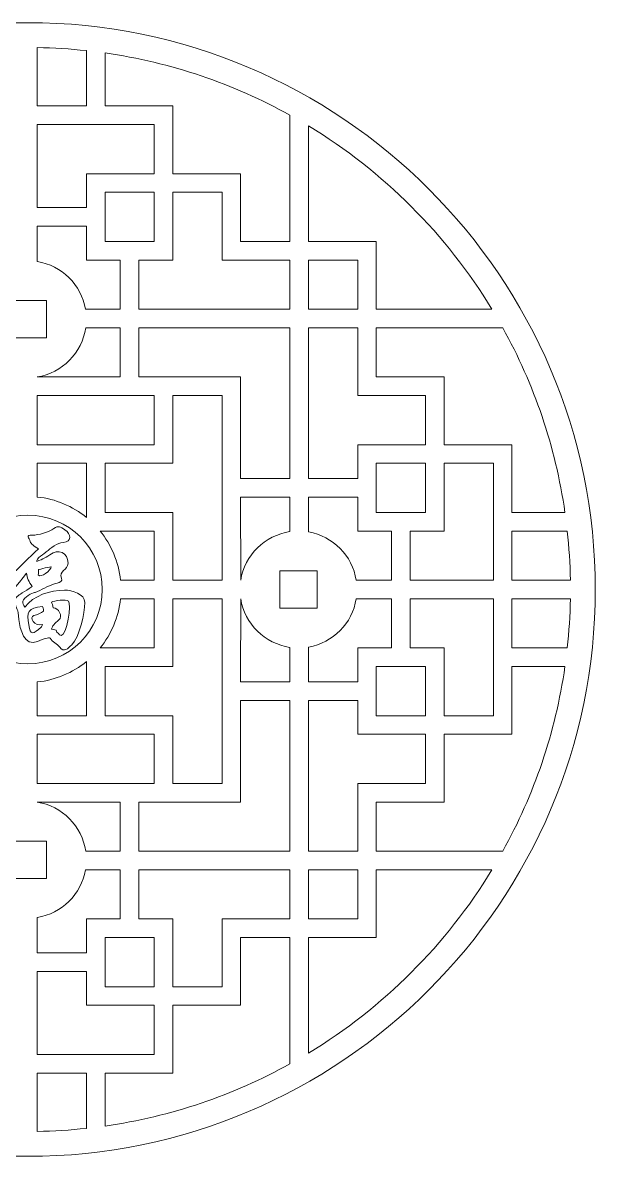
# Model space of a CAD drawing. Header units: centimetres. Extents: x -14 to 15, y -13.5 to 15.5.
# Drawn here: x 0.36 to 14.98, y -13.48 to 15.49 of the extents above; entities that cross this region are included whole.
import ezdxf

# ---------------------------------------------------------------- set-up
doc = ezdxf.new("R2010")
doc.units = ezdxf.units.CM
doc.header["$MEASUREMENT"] = 0
doc.layers.add('layer 1', color=7, linetype='Continuous')

msp = doc.modelspace()

# ---------------------------------------------------------------- linework, layer by layer
at = {"layer": 'layer 1', "color": 242, "lineweight": 9}
for points, knots in [([(0.49382, 15.48803), (8.47072, 15.48803), (14.9767, 8.98205), (14.9767, 1.00515), (14.9767, 1.00515), (14.9767, -6.97176), (8.47072, -13.47774), (0.49382, -13.47774), (0.49382, -13.47774), (-7.48309, -13.47774), (-13.98907, -6.97176), (-13.98907, 1.00515), (-13.98907, 1.00515), (-13.98907, 8.98205), (-7.48309, 15.48803), (0.49382, 15.48803)], [0, 0, 0, 0, 0.2, 0.2, 0.2, 0.2, 0.4, 0.4, 0.4, 0.4, 0.6, 0.6, 0.6, 0.6, 1, 1, 1, 1]), ([(0.73124, 14.85188), (0.73124, 14.85188), (0.73124, 13.36108), (0.73124, 13.36108), (0.73124, 13.36108), (0.73124, 13.36108), (1.98776, 13.36108), (1.98776, 13.36108), (1.98776, 13.36108), (1.98776, 13.36108), (1.98776, 14.77383), (1.98776, 14.77383), (1.98776, 14.77383), (1.574, 14.81855), (1.15488, 14.84469), (0.73124, 14.85188)], [0, 0, 0, 0, 0.2, 0.2, 0.2, 0.2, 0.4, 0.4, 0.4, 0.4, 0.6, 0.6, 0.6, 0.6, 1, 1, 1, 1]), ([(2.46261, 14.71389), (2.46261, 14.71389), (2.46261, 13.36108), (2.46261, 13.36108), (2.46261, 13.36108), (2.46261, 13.36108), (4.19368, 13.36108), (4.19368, 13.36108), (4.19368, 13.36108), (4.19368, 13.36108), (4.19384, 11.62985), (4.19384, 11.62985), (4.19384, 11.62985), (4.19384, 11.62985), (5.92506, 11.62985), (5.92506, 11.62985), (5.92506, 11.62985), (5.92506, 11.62985), (5.92506, 9.89863), (5.92506, 9.89863), (5.92506, 9.89863), (5.92506, 9.89863), (7.18146, 9.89863), (7.18146, 9.89863), (7.18146, 9.89863), (7.18146, 9.89863), (7.18146, 13.12576), (7.18146, 13.12576), (7.18146, 13.12576), (5.7442, 13.92286), (4.15186, 14.47172), (2.46261, 14.71389)], [0, 0, 0, 0, 0.11111111, 0.11111111, 0.11111111, 0.11111111, 0.22222222, 0.22222222, 0.22222222, 0.22222222, 0.33333333, 0.33333333, 0.33333333, 0.33333333, 0.44444444, 0.44444444, 0.44444444, 0.44444444, 0.55555556, 0.55555556, 0.55555556, 0.55555556, 0.66666667, 0.66666667, 0.66666667, 0.66666667, 0.77777778, 0.77777778, 0.77777778, 0.77777778, 1, 1, 1, 1]), ([(0.73124, 12.88623), (0.73124, 12.88623), (0.73124, 10.76424), (0.73124, 10.76424), (0.73124, 10.76424), (0.73124, 10.76424), (1.98778, 10.76424), (1.98778, 10.76424), (1.98778, 10.76424), (1.98778, 10.76424), (1.98778, 11.62985), (1.98778, 11.62985), (1.98778, 11.62985), (1.98778, 11.62985), (3.71899, 11.62985), (3.71899, 11.62985), (3.71899, 11.62985), (3.71899, 11.62985), (3.71899, 12.88623), (3.71899, 12.88623), (3.71899, 12.88623), (3.71899, 12.88623), (0.73124, 12.88623), (0.73124, 12.88623)], [0, 0, 0, 0, 0.14285714, 0.14285714, 0.14285714, 0.14285714, 0.28571429, 0.28571429, 0.28571429, 0.28571429, 0.42857143, 0.42857143, 0.42857143, 0.42857143, 0.57142857, 0.57142857, 0.57142857, 0.57142857, 0.71428571, 0.71428571, 0.71428571, 0.71428571, 1, 1, 1, 1]), ([(7.65631, 12.85082), (7.65631, 12.85082), (7.65631, 9.89863), (7.65631, 9.89863), (7.65631, 9.89863), (7.65631, 9.89863), (9.3875, 9.89863), (9.3875, 9.89863), (9.3875, 9.89863), (9.3875, 9.89863), (9.3875, 8.16738), (9.3875, 8.16738), (9.3875, 8.16738), (9.3875, 8.16738), (12.33964, 8.16738), (12.33964, 8.16738), (12.33964, 8.16738), (11.17832, 10.07886), (9.56781, 11.6896), (7.65631, 12.85082)], [0, 0, 0, 0, 0.16666667, 0.16666667, 0.16666667, 0.16666667, 0.33333333, 0.33333333, 0.33333333, 0.33333333, 0.5, 0.5, 0.5, 0.5, 0.66666667, 0.66666667, 0.66666667, 0.66666667, 1, 1, 1, 1]), ([(3.71899, 9.89863), (3.71899, 9.89863), (3.71899, 11.155), (3.71899, 11.155), (3.71899, 11.155), (3.71899, 11.155), (2.46262, 11.155), (2.46262, 11.155), (2.46262, 11.155), (2.46262, 11.155), (2.46262, 9.89863), (2.46262, 9.89863), (2.46262, 9.89863), (2.46262, 9.89863), (3.71899, 9.89863), (3.71899, 9.89863)], [0, 0, 0, 0, 0.2, 0.2, 0.2, 0.2, 0.4, 0.4, 0.4, 0.4, 0.6, 0.6, 0.6, 0.6, 1, 1, 1, 1]), ([(7.18146, 8.16738), (7.18146, 8.16738), (7.18146, 9.42378), (7.18146, 9.42378), (7.18146, 9.42378), (7.18146, 9.42378), (5.45021, 9.42378), (5.45021, 9.42378), (5.45021, 9.42378), (5.45021, 9.42378), (5.45021, 11.155), (5.45021, 11.155), (5.45021, 11.155), (5.45021, 11.155), (4.19384, 11.155), (4.19384, 11.155), (4.19384, 11.155), (4.19384, 11.155), (4.19384, 9.42378), (4.19384, 9.42378), (4.19384, 9.42378), (4.19384, 9.42378), (3.32823, 9.42378), (3.32823, 9.42378), (3.32823, 9.42378), (3.32823, 9.42378), (3.32823, 8.16738), (3.32823, 8.16738), (3.32823, 8.16738), (3.32823, 8.16738), (7.18146, 8.16738), (7.18146, 8.16738)], [0, 0, 0, 0, 0.11111111, 0.11111111, 0.11111111, 0.11111111, 0.22222222, 0.22222222, 0.22222222, 0.22222222, 0.33333333, 0.33333333, 0.33333333, 0.33333333, 0.44444444, 0.44444444, 0.44444444, 0.44444444, 0.55555556, 0.55555556, 0.55555556, 0.55555556, 0.66666667, 0.66666667, 0.66666667, 0.66666667, 0.77777778, 0.77777778, 0.77777778, 0.77777778, 1, 1, 1, 1]), ([(0.73124, 9.3858), (1.35814, 9.28494), (1.8567, 8.79167), (1.96545, 8.16738), (1.96545, 8.16738), (1.96545, 8.16738), (2.85338, 8.16738), (2.85338, 8.16738), (2.85338, 8.16738), (2.85338, 8.16738), (2.85338, 9.42378), (2.85338, 9.42378), (2.85338, 9.42378), (2.85338, 9.42378), (1.98778, 9.42378), (1.98778, 9.42378), (1.98778, 9.42378), (1.98778, 9.42378), (1.98778, 10.28939), (1.98778, 10.28939), (1.98778, 10.28939), (1.98778, 10.28939), (0.73124, 10.28939), (0.73124, 10.28939), (0.73124, 10.28939), (0.73124, 10.28939), (0.73124, 9.3858), (0.73124, 9.3858)], [0, 0, 0, 0, 0.125, 0.125, 0.125, 0.125, 0.25, 0.25, 0.25, 0.25, 0.375, 0.375, 0.375, 0.375, 0.5, 0.5, 0.5, 0.5, 0.625, 0.625, 0.625, 0.625, 0.75, 0.75, 0.75, 0.75, 1, 1, 1, 1]), ([(7.65631, 9.42378), (7.65631, 9.42378), (7.65631, 8.16738), (7.65631, 8.16738), (7.65631, 8.16738), (7.65631, 8.16738), (8.91265, 8.16738), (8.91265, 8.16738), (8.91265, 8.16738), (8.91265, 8.16738), (8.91265, 9.42378), (8.91265, 9.42378), (8.91265, 9.42378), (8.91265, 9.42378), (7.65631, 9.42378), (7.65631, 9.42378)], [0, 0, 0, 0, 0.2, 0.2, 0.2, 0.2, 0.4, 0.4, 0.4, 0.4, 0.6, 0.6, 0.6, 0.6, 1, 1, 1, 1]), ([(0.01897, 8.38586), (0.01897, 8.38586), (0.96866, 8.38586), (0.96866, 8.38586), (0.96866, 8.38586), (0.96866, 8.38586), (0.96866, 7.43616), (0.96866, 7.43616), (0.96866, 7.43616), (0.96866, 7.43616), (0.01897, 7.43616), (0.01897, 7.43616), (0.01897, 7.43616), (0.01897, 7.43616), (0.01897, 8.38586), (0.01897, 8.38586)], [0, 0, 0, 0, 0.2, 0.2, 0.2, 0.2, 0.4, 0.4, 0.4, 0.4, 0.6, 0.6, 0.6, 0.6, 1, 1, 1, 1]), ([(1.97154, 7.69253), (1.87672, 7.05041), (1.37077, 6.53911), (0.73124, 6.43622), (0.73124, 6.43622), (0.73124, 6.43622), (2.85338, 6.43612), (2.85338, 6.43612), (2.85338, 6.43612), (2.85338, 6.43612), (2.85338, 7.69253), (2.85338, 7.69253), (2.85338, 7.69253), (2.85338, 7.69253), (1.97154, 7.69253), (1.97154, 7.69253)], [0, 0, 0, 0, 0.2, 0.2, 0.2, 0.2, 0.4, 0.4, 0.4, 0.4, 0.6, 0.6, 0.6, 0.6, 1, 1, 1, 1]), ([(7.18146, 3.8393), (7.18146, 3.8393), (7.18146, 7.69253), (7.18146, 7.69253), (7.18146, 7.69253), (7.18146, 7.69253), (3.32823, 7.69253), (3.32823, 7.69253), (3.32823, 7.69253), (3.32823, 7.69253), (3.32823, 6.43612), (3.32823, 6.43612), (3.32823, 6.43612), (3.32823, 6.43612), (5.92508, 6.43612), (5.92508, 6.43612), (5.92508, 6.43612), (5.92508, 6.43612), (5.92508, 3.8393), (5.92508, 3.8393), (5.92508, 3.8393), (5.92508, 3.8393), (7.18146, 3.8393), (7.18146, 3.8393)], [0, 0, 0, 0, 0.14285714, 0.14285714, 0.14285714, 0.14285714, 0.28571429, 0.28571429, 0.28571429, 0.28571429, 0.42857143, 0.42857143, 0.42857143, 0.42857143, 0.57142857, 0.57142857, 0.57142857, 0.57142857, 0.71428571, 0.71428571, 0.71428571, 0.71428571, 1, 1, 1, 1]), ([(7.65631, 7.69253), (7.65631, 7.69253), (7.65631, 3.8393), (7.65631, 3.8393), (7.65631, 3.8393), (7.65631, 3.8393), (8.91265, 3.8393), (8.91265, 3.8393), (8.91265, 3.8393), (8.91265, 3.8393), (8.91265, 4.70491), (8.91265, 4.70491), (8.91265, 4.70491), (8.91265, 4.70491), (10.64387, 4.70491), (10.64387, 4.70491), (10.64387, 4.70491), (10.64387, 4.70491), (10.64387, 5.96134), (10.64387, 5.96134), (10.64387, 5.96134), (10.64387, 5.96134), (8.91265, 5.96134), (8.91265, 5.96134), (8.91265, 5.96134), (8.91265, 5.96134), (8.91265, 7.69253), (8.91265, 7.69253), (8.91265, 7.69253), (8.91265, 7.69253), (7.65631, 7.69253), (7.65631, 7.69253)], [0, 0, 0, 0, 0.11111111, 0.11111111, 0.11111111, 0.11111111, 0.22222222, 0.22222222, 0.22222222, 0.22222222, 0.33333333, 0.33333333, 0.33333333, 0.33333333, 0.44444444, 0.44444444, 0.44444444, 0.44444444, 0.55555556, 0.55555556, 0.55555556, 0.55555556, 0.66666667, 0.66666667, 0.66666667, 0.66666667, 0.77777778, 0.77777778, 0.77777778, 0.77777778, 1, 1, 1, 1]), ([(12.61457, 7.69253), (12.61457, 7.69253), (9.3875, 7.69253), (9.3875, 7.69253), (9.3875, 7.69253), (9.3875, 7.69253), (9.3875, 6.43619), (9.3875, 6.43619), (9.3875, 6.43619), (9.3875, 6.43619), (11.11872, 6.43619), (11.11872, 6.43619), (11.11872, 6.43619), (11.11872, 6.43619), (11.11872, 4.70491), (11.11872, 4.70491), (11.11872, 4.70491), (11.11872, 4.70491), (12.84994, 4.70491), (12.84994, 4.70491), (12.84994, 4.70491), (12.84994, 4.70491), (12.84994, 2.97367), (12.84994, 2.97367), (12.84994, 2.97367), (12.84994, 2.97367), (14.20259, 2.97367), (14.20259, 2.97367), (14.20259, 2.97367), (13.96021, 4.66278), (13.41175, 6.25529), (12.61457, 7.69253)], [0, 0, 0, 0, 0.11111111, 0.11111111, 0.11111111, 0.11111111, 0.22222222, 0.22222222, 0.22222222, 0.22222222, 0.33333333, 0.33333333, 0.33333333, 0.33333333, 0.44444444, 0.44444444, 0.44444444, 0.44444444, 0.55555556, 0.55555556, 0.55555556, 0.55555556, 0.66666667, 0.66666667, 0.66666667, 0.66666667, 0.77777778, 0.77777778, 0.77777778, 0.77777778, 1, 1, 1, 1]), ([(0.73124, 5.96127), (0.73124, 5.96127), (0.73124, 4.70491), (0.73124, 4.70491), (0.73124, 4.70491), (0.73124, 4.70491), (3.71893, 4.70491), (3.71893, 4.70491), (3.71893, 4.70491), (3.71893, 4.70491), (3.71893, 5.96127), (3.71893, 5.96127), (3.71893, 5.96127), (3.71893, 5.96127), (0.73124, 5.96127), (0.73124, 5.96127)], [0, 0, 0, 0, 0.2, 0.2, 0.2, 0.2, 0.4, 0.4, 0.4, 0.4, 0.6, 0.6, 0.6, 0.6, 1, 1, 1, 1]), ([(4.19382, 1.24257), (4.19382, 1.24257), (5.45023, 1.24257), (5.45023, 1.24257), (5.45023, 1.24257), (5.45023, 1.24257), (5.45023, 5.96127), (5.45023, 5.96127), (5.45023, 5.96127), (5.45023, 5.96127), (4.19378, 5.96127), (4.19378, 5.96127), (4.19378, 5.96127), (4.19378, 5.96127), (4.19378, 4.23006), (4.19378, 4.23006), (4.19378, 4.23006), (4.19378, 4.23006), (2.46261, 4.23006), (2.46261, 4.23006), (2.46261, 4.23006), (2.46261, 4.23006), (2.46261, 2.97369), (2.46261, 2.97369), (2.46261, 2.97369), (2.46261, 2.97369), (4.19382, 2.97369), (4.19382, 2.97369), (4.19382, 2.97369), (4.19382, 2.97369), (4.19382, 1.24257), (4.19382, 1.24257)], [0, 0, 0, 0, 0.11111111, 0.11111111, 0.11111111, 0.11111111, 0.22222222, 0.22222222, 0.22222222, 0.22222222, 0.33333333, 0.33333333, 0.33333333, 0.33333333, 0.44444444, 0.44444444, 0.44444444, 0.44444444, 0.55555556, 0.55555556, 0.55555556, 0.55555556, 0.66666667, 0.66666667, 0.66666667, 0.66666667, 0.77777778, 0.77777778, 0.77777778, 0.77777778, 1, 1, 1, 1]), ([(0.73124, 3.36752), (1.2043, 3.32016), (1.63718, 3.13294), (1.98776, 2.84802), (1.98776, 2.84802), (1.98776, 2.84802), (1.98776, 4.23006), (1.98776, 4.23006), (1.98776, 4.23006), (1.98776, 4.23006), (0.73124, 4.23006), (0.73124, 4.23006), (0.73124, 4.23006), (0.73124, 4.23006), (0.73124, 3.36752), (0.73124, 3.36752)], [0, 0, 0, 0, 0.2, 0.2, 0.2, 0.2, 0.4, 0.4, 0.4, 0.4, 0.6, 0.6, 0.6, 0.6, 1, 1, 1, 1]), ([(9.3875, 2.97369), (9.3875, 2.97369), (10.64387, 2.97369), (10.64387, 2.97369), (10.64387, 2.97369), (10.64387, 2.97369), (10.64387, 4.23006), (10.64387, 4.23006), (10.64387, 4.23006), (10.64387, 4.23006), (9.3875, 4.23006), (9.3875, 4.23006), (9.3875, 4.23006), (9.3875, 4.23006), (9.3875, 2.97369), (9.3875, 2.97369)], [0, 0, 0, 0, 0.2, 0.2, 0.2, 0.2, 0.4, 0.4, 0.4, 0.4, 0.6, 0.6, 0.6, 0.6, 1, 1, 1, 1]), ([(10.25311, 1.24257), (10.25311, 1.24257), (12.37509, 1.24257), (12.37509, 1.24257), (12.37509, 1.24257), (12.37509, 1.24257), (12.37509, 4.23006), (12.37509, 4.23006), (12.37509, 4.23006), (12.37509, 4.23006), (11.11872, 4.23006), (11.11872, 4.23006), (11.11872, 4.23006), (11.11872, 4.23006), (11.11872, 2.49891), (11.11872, 2.49891), (11.11872, 2.49891), (11.11872, 2.49891), (10.25311, 2.49884), (10.25311, 2.49884), (10.25311, 2.49884), (10.25311, 2.49884), (10.25311, 1.24257), (10.25311, 1.24257)], [0, 0, 0, 0, 0.14285714, 0.14285714, 0.14285714, 0.14285714, 0.28571429, 0.28571429, 0.28571429, 0.28571429, 0.42857143, 0.42857143, 0.42857143, 0.42857143, 0.57142857, 0.57142857, 0.57142857, 0.57142857, 0.71428571, 0.71428571, 0.71428571, 0.71428571, 1, 1, 1, 1]), ([(5.92517, 1.24257), (6.02805, 1.88209), (6.53932, 2.38806), (7.18146, 2.48287), (7.18146, 2.48287), (7.18146, 2.48287), (7.18146, 3.36445), (7.18146, 3.36445), (7.18146, 3.36445), (7.18146, 3.36445), (5.92508, 3.36445), (5.92508, 3.36445), (5.92508, 3.36445), (5.92508, 3.36445), (5.92517, 1.24257), (5.92517, 1.24257)], [0, 0, 0, 0, 0.2, 0.2, 0.2, 0.2, 0.4, 0.4, 0.4, 0.4, 0.6, 0.6, 0.6, 0.6, 1, 1, 1, 1]), ([(7.65631, 2.47679), (8.2806, 2.36804), (8.7739, 1.86949), (8.87475, 1.24257), (8.87475, 1.24257), (8.87475, 1.24257), (9.77826, 1.24257), (9.77826, 1.24257), (9.77826, 1.24257), (9.77826, 1.24257), (9.77826, 2.49884), (9.77826, 2.49884), (9.77826, 2.49884), (9.77826, 2.49884), (8.91265, 2.49884), (8.91265, 2.49884), (8.91265, 2.49884), (8.91265, 2.49884), (8.91265, 3.36445), (8.91265, 3.36445), (8.91265, 3.36445), (8.91265, 3.36445), (7.65631, 3.36445), (7.65631, 3.36445), (7.65631, 3.36445), (7.65631, 3.36445), (7.65631, 2.47679), (7.65631, 2.47679)], [0, 0, 0, 0, 0.125, 0.125, 0.125, 0.125, 0.25, 0.25, 0.25, 0.25, 0.375, 0.375, 0.375, 0.375, 0.5, 0.5, 0.5, 0.5, 0.625, 0.625, 0.625, 0.625, 0.75, 0.75, 0.75, 0.75, 1, 1, 1, 1]), ([(0.49382, 2.90454), (1.53997, 2.90454), (2.39321, 2.0513), (2.39321, 1.00515), (2.39321, 1.00515), (2.39321, -0.04101), (1.53997, -0.89425), (0.49382, -0.89425), (0.49382, -0.89425), (-0.55234, -0.89425), (-1.40558, -0.04101), (-1.40558, 1.00515), (-1.40558, 1.00515), (-1.40558, 2.0513), (-0.55234, 2.90454), (0.49382, 2.90454)], [0, 0, 0, 0, 0.2, 0.2, 0.2, 0.2, 0.4, 0.4, 0.4, 0.4, 0.6, 0.6, 0.6, 0.6, 1, 1, 1, 1]), ([(0.41444, 0.55104), (0.63576, 0.85156), (1.06831, 0.98878), (1.43276, 0.98878), (1.43276, 0.98878), (1.60713, 0.98878), (1.94976, 0.89844), (1.94976, 0.67377), (1.94976, 0.67377), (1.94976, 0.39902), (1.80775, -0.21355), (1.61488, -0.40626), (1.61488, -0.40626), (1.51382, -0.50723), (1.41516, -0.60861), (1.30743, -0.47172), (1.30743, -0.47172), (1.23106, -0.37469), (1.12946, -0.3494), (1.06068, -0.23444), (1.06068, -0.23444), (1.02151, -0.2208), (0.91446, -0.24945), (0.73952, -0.32035), (0.73952, -0.32035), (0.41019, -0.46779), (0.28416, 0.00458), (0.2656, 0.23603), (0.2656, 0.23603), (0.25451, 0.3744), (0.23762, 0.46187), (0.22252, 0.49377), (0.22252, 0.49377), (0.17278, 0.59886), (0.12216, 0.74639), (0.22643, 0.83128), (0.22643, 0.83128), (0.26749, 0.8647), (0.39485, 0.94787), (0.60636, 1.07879), (0.60636, 1.07879), (0.51604, 1.20314), (0.47533, 1.29541), (0.45603, 1.42483), (0.45603, 1.42483), (0.24024, 1.11125), (-0.06371, 0.80476), (-0.20439, 0.59604), (-0.20439, 0.59604), (-0.2386, 0.32802), (-0.27296, -0.03181), (-0.16914, -0.28762), (-0.16914, -0.28762), (-0.09532, -0.4695), (-0.17607, -0.76159), (-0.37476, -0.48604), (-0.37476, -0.48604), (-0.44065, -0.39468), (-0.4766, -0.33737), (-0.44722, -0.2283), (-0.44722, -0.2283), (-0.41034, -0.09135), (-0.45212, 0.10497), (-0.44722, 0.24831), (-0.44722, 0.24831), (-0.54152, 0.09656), (-0.72143, -0.13396), (-0.82713, 0.15216), (-0.82713, 0.15216), (-0.87793, 0.28964), (-0.92945, 0.41076), (-0.78405, 0.49377), (-0.78405, 0.49377), (-0.69052, 0.54718), (-0.56472, 0.65741), (-0.40806, 0.82105), (-0.40806, 0.82105), (-0.40738, 0.8298), (-0.35311, 1.17288), (-0.38063, 1.17288), (-0.38063, 1.17288), (-0.38847, 1.17288), (-0.39761, 1.16742), (-0.40806, 1.15652), (-0.40806, 1.15652), (-0.60821, 0.92591), (-0.93021, 0.66363), (-1.15417, 1.03379), (-1.15417, 1.03379), (-1.1957, 1.10242), (-1.36944, 1.34938), (-1.17963, 1.25061), (-1.17963, 1.25061), (-1.00207, 1.15822), (-0.84982, 1.3204), (-0.70964, 1.41016), (-0.70964, 1.41016), (-0.64669, 1.45047), (-0.45534, 1.53391), (-0.42176, 1.59835), (-0.42176, 1.59835), (-0.39289, 1.65374), (-0.33391, 1.66789), (-0.27489, 1.66789), (-0.27489, 1.66789), (-0.10719, 1.66789), (0.01131, 1.50316), (0.05019, 1.35698), (0.05019, 1.35698), (0.28595, 1.57812), (0.52059, 1.8267), (0.76301, 2.04018), (0.76301, 2.04018), (0.63767, 2.11655), (0.56745, 2.17999), (0.55543, 2.22837), (0.55543, 2.22837), (0.52986, 2.33127), (0.4243, 2.39202), (0.60831, 2.39202), (0.60831, 2.39202), (0.75181, 2.39202), (1.04112, 2.47472), (1.15468, 2.56179), (1.15468, 2.56179), (1.26873, 2.64923), (1.32717, 2.60495), (1.44059, 2.53111), (1.44059, 2.53111), (1.60388, 2.4248), (1.61899, 2.21815), (1.39752, 2.20791), (1.39752, 2.20791), (1.24229, 2.20074), (1.0764, 2.05958), (0.96276, 1.96859), (0.96276, 1.96859), (0.92523, 1.93854), (0.69726, 1.78815), (0.71993, 1.71698), (0.71993, 1.71698), (0.87921, 1.78518), (0.99223, 1.84516), (1.05676, 1.89495), (1.05676, 1.89495), (1.26442, 2.05521), (1.51893, 1.95488), (1.51893, 1.68017), (1.51893, 1.68017), (1.51893, 1.50258), (1.27375, 1.47546), (1.34855, 1.29561), (1.34855, 1.29561), (1.38294, 1.21292), (1.3195, 1.19371), (1.24085, 1.16879), (1.24085, 1.16879), (1.059, 1.11115), (0.89187, 1.03811), (0.74344, 0.95196), (0.74344, 0.95196), (0.71571, 0.93587), (0.6853, 0.93204), (0.65923, 0.92742), (0.65923, 0.92742), (0.61324, 0.91928), (0.39092, 0.81276), (0.36519, 0.70524), (0.36519, 0.70524), (0.35301, 0.6543), (0.38833, 0.61377), (0.41444, 0.55104)], [0, 0, 0, 0, 0.02272727, 0.02272727, 0.02272727, 0.02272727, 0.04545455, 0.04545455, 0.04545455, 0.04545455, 0.06818182, 0.06818182, 0.06818182, 0.06818182, 0.09090909, 0.09090909, 0.09090909, 0.09090909, 0.11363636, 0.11363636, 0.11363636, 0.11363636, 0.13636364, 0.13636364, 0.13636364, 0.13636364, 0.15909091, 0.15909091, 0.15909091, 0.15909091, 0.18181818, 0.18181818, 0.18181818, 0.18181818, 0.20454545, 0.20454545, 0.20454545, 0.20454545, 0.22727273, 0.22727273, 0.22727273, 0.22727273, 0.25, 0.25, 0.25, 0.25, 0.27272727, 0.27272727, 0.27272727, 0.27272727, 0.29545455, 0.29545455, 0.29545455, 0.29545455, 0.31818182, 0.31818182, 0.31818182, 0.31818182, 0.34090909, 0.34090909, 0.34090909, 0.34090909, 0.36363636, 0.36363636, 0.36363636, 0.36363636, 0.38636364, 0.38636364, 0.38636364, 0.38636364, 0.40909091, 0.40909091, 0.40909091, 0.40909091, 0.43181818, 0.43181818, 0.43181818, 0.43181818, 0.45454545, 0.45454545, 0.45454545, 0.45454545, 0.47727273, 0.47727273, 0.47727273, 0.47727273, 0.5, 0.5, 0.5, 0.5, 0.52272727, 0.52272727, 0.52272727, 0.52272727, 0.54545455, 0.54545455, 0.54545455, 0.54545455, 0.56818182, 0.56818182, 0.56818182, 0.56818182, 0.59090909, 0.59090909, 0.59090909, 0.59090909, 0.61363636, 0.61363636, 0.61363636, 0.61363636, 0.63636364, 0.63636364, 0.63636364, 0.63636364, 0.65909091, 0.65909091, 0.65909091, 0.65909091, 0.68181818, 0.68181818, 0.68181818, 0.68181818, 0.70454545, 0.70454545, 0.70454545, 0.70454545, 0.72727273, 0.72727273, 0.72727273, 0.72727273, 0.75, 0.75, 0.75, 0.75, 0.77272727, 0.77272727, 0.77272727, 0.77272727, 0.79545455, 0.79545455, 0.79545455, 0.79545455, 0.81818182, 0.81818182, 0.81818182, 0.81818182, 0.84090909, 0.84090909, 0.84090909, 0.84090909, 0.86363636, 0.86363636, 0.86363636, 0.86363636, 0.88636364, 0.88636364, 0.88636364, 0.88636364, 0.90909091, 0.90909091, 0.90909091, 0.90909091, 0.93181818, 0.93181818, 0.93181818, 0.93181818, 0.95454545, 0.95454545, 0.95454545, 0.95454545, 1, 1, 1, 1]), ([(2.33688, 2.49884), (2.62166, 2.14828), (2.80886, 1.71553), (2.85618, 1.24257), (2.85618, 1.24257), (2.85618, 1.24257), (3.71898, 1.24257), (3.71898, 1.24257), (3.71898, 1.24257), (3.71898, 1.24257), (3.71898, 2.49884), (3.71898, 2.49884), (3.71898, 2.49884), (3.71898, 2.49884), (2.33688, 2.49884), (2.33688, 2.49884)], [0, 0, 0, 0, 0.2, 0.2, 0.2, 0.2, 0.4, 0.4, 0.4, 0.4, 0.6, 0.6, 0.6, 0.6, 1, 1, 1, 1]), ([(14.26252, 2.49882), (14.26252, 2.49882), (12.84994, 2.49882), (12.84994, 2.49882), (12.84994, 2.49882), (12.84994, 2.49882), (12.84994, 1.24257), (12.84994, 1.24257), (12.84994, 1.24257), (12.84994, 1.24257), (14.34054, 1.24257), (14.34054, 1.24257), (14.34054, 1.24257), (14.33324, 1.66609), (14.30747, 2.08524), (14.26252, 2.49882)], [0, 0, 0, 0, 0.2, 0.2, 0.2, 0.2, 0.4, 0.4, 0.4, 0.4, 0.6, 0.6, 0.6, 0.6, 1, 1, 1, 1]), ([(0.75397, 1.379), (0.82239, 1.28797), (1.08908, 1.50665), (1.08908, 1.58063), (1.08908, 1.58063), (1.08908, 1.60076), (0.79336, 1.51662), (0.76185, 1.51342), (0.76185, 1.51342), (0.77022, 1.46892), (0.76509, 1.42248), (0.75397, 1.379)], [0, 0, 0, 0, 0.25, 0.25, 0.25, 0.25, 0.5, 0.5, 0.5, 0.5, 1, 1, 1, 1]), ([(6.92512, 1.47999), (6.92512, 1.47999), (7.87481, 1.47999), (7.87481, 1.47999), (7.87481, 1.47999), (7.87481, 1.47999), (7.87481, 0.5303), (7.87481, 0.5303), (7.87481, 0.5303), (7.87481, 0.5303), (6.92512, 0.5303), (6.92512, 0.5303), (6.92512, 0.5303), (6.92512, 0.5303), (6.92512, 1.47999), (6.92512, 1.47999)], [0, 0, 0, 0, 0.2, 0.2, 0.2, 0.2, 0.4, 0.4, 0.4, 0.4, 0.6, 0.6, 0.6, 0.6, 1, 1, 1, 1]), ([(1.23496, -0.08281), (1.28752, -0.14161), (1.32497, -0.17101), (1.34732, -0.17101), (1.34732, -0.17101), (1.48522, -0.17101), (1.61629, 0.63945), (1.52867, 0.71111), (1.52867, 0.71111), (1.45888, 0.76819), (1.17128, 0.7169), (1.09697, 0.6817), (1.09697, 0.6817), (1.11273, 0.6481), (1.12719, 0.59909), (1.14034, 0.53468), (1.14034, 0.53468), (1.27669, 0.54996), (1.39344, 0.30908), (1.28621, 0.22804), (1.28621, 0.22804), (1.17329, 0.1427), (1.11142, 0.06281), (1.10091, -0.00719), (1.10091, -0.00719), (1.15551, -0.03631), (1.21812, 0.00687), (1.23496, -0.08281)], [0, 0, 0, 0, 0.125, 0.125, 0.125, 0.125, 0.25, 0.25, 0.25, 0.25, 0.375, 0.375, 0.375, 0.375, 0.5, 0.5, 0.5, 0.5, 0.625, 0.625, 0.625, 0.625, 0.75, 0.75, 0.75, 0.75, 1, 1, 1, 1]), ([(2.85618, 0.76772), (2.80882, 0.29465), (2.6216, -0.13824), (2.33666, -0.48882), (2.33666, -0.48882), (2.33666, -0.48882), (3.71898, -0.48882), (3.71898, -0.48882), (3.71898, -0.48882), (3.71898, -0.48882), (3.71898, 0.76772), (3.71898, 0.76772), (3.71898, 0.76772), (3.71898, 0.76772), (2.85618, 0.76772), (2.85618, 0.76772)], [0, 0, 0, 0, 0.2, 0.2, 0.2, 0.2, 0.4, 0.4, 0.4, 0.4, 0.6, 0.6, 0.6, 0.6, 1, 1, 1, 1]), ([(5.45023, 0.76772), (5.45023, 0.76772), (4.19382, 0.76772), (4.19382, 0.76772), (4.19382, 0.76772), (4.19382, 0.76772), (4.19382, -0.96367), (4.19382, -0.96367), (4.19382, -0.96367), (4.19382, -0.96367), (2.46261, -0.96367), (2.46261, -0.96367), (2.46261, -0.96367), (2.46261, -0.96367), (2.46261, -2.22003), (2.46261, -2.22003), (2.46261, -2.22003), (2.46261, -2.22003), (4.19378, -2.22003), (4.19378, -2.22003), (4.19378, -2.22003), (4.19378, -2.22003), (4.19378, -3.95119), (4.19378, -3.95119), (4.19378, -3.95119), (4.19378, -3.95119), (5.45023, -3.95119), (5.45023, -3.95119), (5.45023, -3.95119), (5.45023, -3.95119), (5.45023, 0.76772), (5.45023, 0.76772)], [0, 0, 0, 0, 0.11111111, 0.11111111, 0.11111111, 0.11111111, 0.22222222, 0.22222222, 0.22222222, 0.22222222, 0.33333333, 0.33333333, 0.33333333, 0.33333333, 0.44444444, 0.44444444, 0.44444444, 0.44444444, 0.55555556, 0.55555556, 0.55555556, 0.55555556, 0.66666667, 0.66666667, 0.66666667, 0.66666667, 0.77777778, 0.77777778, 0.77777778, 0.77777778, 1, 1, 1, 1]), ([(7.18146, -0.47257), (6.53933, -0.37776), (6.02806, 0.1282), (5.92517, 0.76772), (5.92517, 0.76772), (5.92517, 0.76772), (5.92508, -1.35436), (5.92508, -1.35436), (5.92508, -1.35436), (5.92508, -1.35436), (7.18146, -1.35436), (7.18146, -1.35436), (7.18146, -1.35436), (7.18146, -1.35436), (7.18146, -0.47257), (7.18146, -0.47257)], [0, 0, 0, 0, 0.2, 0.2, 0.2, 0.2, 0.4, 0.4, 0.4, 0.4, 0.6, 0.6, 0.6, 0.6, 1, 1, 1, 1]), ([(8.87475, 0.76772), (8.77389, 0.14083), (8.28061, -0.35775), (7.65631, -0.46649), (7.65631, -0.46649), (7.65631, -0.46649), (7.65631, -1.35436), (7.65631, -1.35436), (7.65631, -1.35436), (7.65631, -1.35436), (8.91259, -1.35436), (8.91259, -1.35436), (8.91259, -1.35436), (8.91259, -1.35436), (8.91259, -0.48875), (8.91259, -0.48875), (8.91259, -0.48875), (8.91259, -0.48875), (9.77826, -0.48875), (9.77826, -0.48875), (9.77826, -0.48875), (9.77826, -0.48875), (9.77826, 0.76772), (9.77826, 0.76772), (9.77826, 0.76772), (9.77826, 0.76772), (8.87475, 0.76772), (8.87475, 0.76772)], [0, 0, 0, 0, 0.125, 0.125, 0.125, 0.125, 0.25, 0.25, 0.25, 0.25, 0.375, 0.375, 0.375, 0.375, 0.5, 0.5, 0.5, 0.5, 0.625, 0.625, 0.625, 0.625, 0.75, 0.75, 0.75, 0.75, 1, 1, 1, 1]), ([(12.37509, 0.76772), (12.37509, 0.76772), (10.25311, 0.76772), (10.25311, 0.76772), (10.25311, 0.76772), (10.25311, 0.76772), (10.25311, -0.48875), (10.25311, -0.48875), (10.25311, -0.48875), (10.25311, -0.48875), (11.11866, -0.48875), (11.11866, -0.48875), (11.11866, -0.48875), (11.11866, -0.48875), (11.11866, -2.21997), (11.11866, -2.21997), (11.11866, -2.21997), (11.11866, -2.21997), (12.37509, -2.21997), (12.37509, -2.21997), (12.37509, -2.21997), (12.37509, -2.21997), (12.37509, 0.76772), (12.37509, 0.76772)], [0, 0, 0, 0, 0.14285714, 0.14285714, 0.14285714, 0.14285714, 0.28571429, 0.28571429, 0.28571429, 0.28571429, 0.42857143, 0.42857143, 0.42857143, 0.42857143, 0.57142857, 0.57142857, 0.57142857, 0.57142857, 0.71428571, 0.71428571, 0.71428571, 0.71428571, 1, 1, 1, 1]), ([(14.34054, 0.76772), (14.34054, 0.76772), (12.84994, 0.76772), (12.84994, 0.76772), (12.84994, 0.76772), (12.84994, 0.76772), (12.84994, -0.4888), (12.84994, -0.4888), (12.84994, -0.4888), (12.84994, -0.4888), (14.26249, -0.4888), (14.26249, -0.4888), (14.26249, -0.4888), (14.30721, -0.07504), (14.33335, 0.34408), (14.34054, 0.76772)], [0, 0, 0, 0, 0.2, 0.2, 0.2, 0.2, 0.4, 0.4, 0.4, 0.4, 0.6, 0.6, 0.6, 0.6, 1, 1, 1, 1]), ([(0.8959, 0.45487), (0.8959, 0.51088), (0.88539, 0.54868), (0.86435, 0.56828), (0.86435, 0.56828), (0.48505, 0.52501), (0.46727, 0.43813), (0.51742, 0.09992), (0.51742, 0.09992), (0.55844, -0.17676), (0.6209, -0.13864), (0.83676, 0.04321), (0.83676, 0.04321), (0.84465, 0.05722), (0.85516, 0.07962), (0.8683, 0.11042), (0.8683, 0.11042), (0.663, 0.04483), (0.51491, 0.3122), (0.64555, 0.33935), (0.64555, 0.33935), (0.72905, 0.3567), (0.82919, 0.40019), (0.8959, 0.45487)], [0, 0, 0, 0, 0.14285714, 0.14285714, 0.14285714, 0.14285714, 0.28571429, 0.28571429, 0.28571429, 0.28571429, 0.42857143, 0.42857143, 0.42857143, 0.42857143, 0.57142857, 0.57142857, 0.57142857, 0.57142857, 0.71428571, 0.71428571, 0.71428571, 0.71428571, 1, 1, 1, 1]), ([(1.98776, -0.83771), (1.63715, -1.12261), (1.20432, -1.30988), (0.73124, -1.35722), (0.73124, -1.35722), (0.73124, -1.35722), (0.73124, -2.22003), (0.73124, -2.22003), (0.73124, -2.22003), (0.73124, -2.22003), (1.98776, -2.22003), (1.98776, -2.22003), (1.98776, -2.22003), (1.98776, -2.22003), (1.98776, -0.83771), (1.98776, -0.83771)], [0, 0, 0, 0, 0.2, 0.2, 0.2, 0.2, 0.4, 0.4, 0.4, 0.4, 0.6, 0.6, 0.6, 0.6, 1, 1, 1, 1]), ([(10.64381, -2.21997), (10.64381, -2.21997), (10.64381, -0.9636), (10.64381, -0.9636), (10.64381, -0.9636), (10.64381, -0.9636), (9.38744, -0.9636), (9.38744, -0.9636), (9.38744, -0.9636), (9.38744, -0.9636), (9.38744, -2.21997), (9.38744, -2.21997), (9.38744, -2.21997), (9.38744, -2.21997), (10.64381, -2.21997), (10.64381, -2.21997)], [0, 0, 0, 0, 0.2, 0.2, 0.2, 0.2, 0.4, 0.4, 0.4, 0.4, 0.6, 0.6, 0.6, 0.6, 1, 1, 1, 1]), ([(14.20255, -0.96365), (14.20255, -0.96365), (12.84994, -0.96365), (12.84994, -0.96365), (12.84994, -0.96365), (12.84994, -0.96365), (12.84994, -2.69482), (12.84994, -2.69482), (12.84994, -2.69482), (12.84994, -2.69482), (11.11866, -2.69482), (11.11866, -2.69482), (11.11866, -2.69482), (11.11866, -2.69482), (11.11866, -4.42604), (11.11866, -4.42604), (11.11866, -4.42604), (11.11866, -4.42604), (9.38744, -4.42604), (9.38744, -4.42604), (9.38744, -4.42604), (9.38744, -4.42604), (9.38744, -5.6825), (9.38744, -5.6825), (9.38744, -5.6825), (9.38744, -5.6825), (12.61441, -5.6825), (12.61441, -5.6825), (12.61441, -5.6825), (13.41151, -4.24523), (13.96038, -2.6529), (14.20255, -0.96365)], [0, 0, 0, 0, 0.11111111, 0.11111111, 0.11111111, 0.11111111, 0.22222222, 0.22222222, 0.22222222, 0.22222222, 0.33333333, 0.33333333, 0.33333333, 0.33333333, 0.44444444, 0.44444444, 0.44444444, 0.44444444, 0.55555556, 0.55555556, 0.55555556, 0.55555556, 0.66666667, 0.66666667, 0.66666667, 0.66666667, 0.77777778, 0.77777778, 0.77777778, 0.77777778, 1, 1, 1, 1]), ([(7.18146, -5.6825), (7.18146, -5.6825), (7.18146, -1.82921), (7.18146, -1.82921), (7.18146, -1.82921), (7.18146, -1.82921), (5.92508, -1.82921), (5.92508, -1.82921), (5.92508, -1.82921), (5.92508, -1.82921), (5.92498, -4.42604), (5.92498, -4.42604), (5.92498, -4.42604), (5.92498, -4.42604), (3.32817, -4.42604), (3.32817, -4.42604), (3.32817, -4.42604), (3.32817, -4.42604), (3.32817, -5.6825), (3.32817, -5.6825), (3.32817, -5.6825), (3.32817, -5.6825), (7.18146, -5.6825), (7.18146, -5.6825)], [0, 0, 0, 0, 0.14285714, 0.14285714, 0.14285714, 0.14285714, 0.28571429, 0.28571429, 0.28571429, 0.28571429, 0.42857143, 0.42857143, 0.42857143, 0.42857143, 0.57142857, 0.57142857, 0.57142857, 0.57142857, 0.71428571, 0.71428571, 0.71428571, 0.71428571, 1, 1, 1, 1]), ([(7.65631, -1.82921), (7.65631, -1.82921), (7.65631, -5.6825), (7.65631, -5.6825), (7.65631, -5.6825), (7.65631, -5.6825), (8.91259, -5.6825), (8.91259, -5.6825), (8.91259, -5.6825), (8.91259, -5.6825), (8.91259, -3.95119), (8.91259, -3.95119), (8.91259, -3.95119), (8.91259, -3.95119), (10.64381, -3.95119), (10.64381, -3.95119), (10.64381, -3.95119), (10.64381, -3.95119), (10.64381, -2.69482), (10.64381, -2.69482), (10.64381, -2.69482), (10.64381, -2.69482), (8.91259, -2.69482), (8.91259, -2.69482), (8.91259, -2.69482), (8.91259, -2.69482), (8.91259, -1.82921), (8.91259, -1.82921), (8.91259, -1.82921), (8.91259, -1.82921), (7.65631, -1.82921), (7.65631, -1.82921)], [0, 0, 0, 0, 0.11111111, 0.11111111, 0.11111111, 0.11111111, 0.22222222, 0.22222222, 0.22222222, 0.22222222, 0.33333333, 0.33333333, 0.33333333, 0.33333333, 0.44444444, 0.44444444, 0.44444444, 0.44444444, 0.55555556, 0.55555556, 0.55555556, 0.55555556, 0.66666667, 0.66666667, 0.66666667, 0.66666667, 0.77777778, 0.77777778, 0.77777778, 0.77777778, 1, 1, 1, 1]), ([(0.73124, -2.69488), (0.73124, -2.69488), (0.73124, -3.95119), (0.73124, -3.95119), (0.73124, -3.95119), (0.73124, -3.95119), (3.71893, -3.95119), (3.71893, -3.95119), (3.71893, -3.95119), (3.71893, -3.95119), (3.71893, -2.69488), (3.71893, -2.69488), (3.71893, -2.69488), (3.71893, -2.69488), (0.73124, -2.69488), (0.73124, -2.69488)], [0, 0, 0, 0, 0.2, 0.2, 0.2, 0.2, 0.4, 0.4, 0.4, 0.4, 0.6, 0.6, 0.6, 0.6, 1, 1, 1, 1]), ([(0.73124, -4.42613), (1.37078, -4.52903), (1.87676, -5.04033), (1.97154, -5.6825), (1.97154, -5.6825), (1.97154, -5.6825), (2.85332, -5.6825), (2.85332, -5.6825), (2.85332, -5.6825), (2.85332, -5.6825), (2.85332, -4.42604), (2.85332, -4.42604), (2.85332, -4.42604), (2.85332, -4.42604), (0.73124, -4.42613), (0.73124, -4.42613)], [0, 0, 0, 0, 0.2, 0.2, 0.2, 0.2, 0.4, 0.4, 0.4, 0.4, 0.6, 0.6, 0.6, 0.6, 1, 1, 1, 1]), ([(0.01897, -5.42608), (0.01897, -5.42608), (0.96866, -5.42608), (0.96866, -5.42608), (0.96866, -5.42608), (0.96866, -5.42608), (0.96866, -6.37577), (0.96866, -6.37577), (0.96866, -6.37577), (0.96866, -6.37577), (0.01897, -6.37577), (0.01897, -6.37577), (0.01897, -6.37577), (0.01897, -6.37577), (0.01897, -5.42608), (0.01897, -5.42608)], [0, 0, 0, 0, 0.2, 0.2, 0.2, 0.2, 0.4, 0.4, 0.4, 0.4, 0.6, 0.6, 0.6, 0.6, 1, 1, 1, 1]), ([(1.96544, -6.15735), (1.85666, -6.78159), (1.35812, -7.27486), (0.73124, -7.37571), (0.73124, -7.37571), (0.73124, -7.37571), (0.73124, -8.27924), (0.73124, -8.27924), (0.73124, -8.27924), (0.73124, -8.27924), (1.98771, -8.27924), (1.98771, -8.27924), (1.98771, -8.27924), (1.98771, -8.27924), (1.98771, -7.41363), (1.98771, -7.41363), (1.98771, -7.41363), (1.98771, -7.41363), (2.85332, -7.41363), (2.85332, -7.41363), (2.85332, -7.41363), (2.85332, -7.41363), (2.85332, -6.15735), (2.85332, -6.15735), (2.85332, -6.15735), (2.85332, -6.15735), (1.96544, -6.15735), (1.96544, -6.15735)], [0, 0, 0, 0, 0.125, 0.125, 0.125, 0.125, 0.25, 0.25, 0.25, 0.25, 0.375, 0.375, 0.375, 0.375, 0.5, 0.5, 0.5, 0.5, 0.625, 0.625, 0.625, 0.625, 0.75, 0.75, 0.75, 0.75, 1, 1, 1, 1]), ([(7.18146, -7.41363), (7.18146, -7.41363), (7.18146, -6.15735), (7.18146, -6.15735), (7.18146, -6.15735), (7.18146, -6.15735), (3.32817, -6.15735), (3.32817, -6.15735), (3.32817, -6.15735), (3.32817, -6.15735), (3.32817, -7.41363), (3.32817, -7.41363), (3.32817, -7.41363), (3.32817, -7.41363), (4.19378, -7.41363), (4.19378, -7.41363), (4.19378, -7.41363), (4.19378, -7.41363), (4.19378, -9.14485), (4.19378, -9.14485), (4.19378, -9.14485), (4.19378, -9.14485), (5.45015, -9.14485), (5.45015, -9.14485), (5.45015, -9.14485), (5.45015, -9.14485), (5.45015, -7.41363), (5.45015, -7.41363), (5.45015, -7.41363), (5.45015, -7.41363), (7.18146, -7.41363), (7.18146, -7.41363)], [0, 0, 0, 0, 0.11111111, 0.11111111, 0.11111111, 0.11111111, 0.22222222, 0.22222222, 0.22222222, 0.22222222, 0.33333333, 0.33333333, 0.33333333, 0.33333333, 0.44444444, 0.44444444, 0.44444444, 0.44444444, 0.55555556, 0.55555556, 0.55555556, 0.55555556, 0.66666667, 0.66666667, 0.66666667, 0.66666667, 0.77777778, 0.77777778, 0.77777778, 0.77777778, 1, 1, 1, 1]), ([(12.33947, -6.15735), (12.33947, -6.15735), (9.38744, -6.15735), (9.38744, -6.15735), (9.38744, -6.15735), (9.38744, -6.15735), (9.38744, -7.88848), (9.38744, -7.88848), (9.38744, -7.88848), (9.38744, -7.88848), (7.65631, -7.88848), (7.65631, -7.88848), (7.65631, -7.88848), (7.65631, -7.88848), (7.65631, -10.84051), (7.65631, -10.84051), (7.65631, -10.84051), (9.56766, -9.6792), (11.17831, -8.06875), (12.33947, -6.15735)], [0, 0, 0, 0, 0.16666667, 0.16666667, 0.16666667, 0.16666667, 0.33333333, 0.33333333, 0.33333333, 0.33333333, 0.5, 0.5, 0.5, 0.5, 0.66666667, 0.66666667, 0.66666667, 0.66666667, 1, 1, 1, 1]), ([(7.65631, -6.15735), (7.65631, -6.15735), (7.65631, -7.41363), (7.65631, -7.41363), (7.65631, -7.41363), (7.65631, -7.41363), (8.91259, -7.41363), (8.91259, -7.41363), (8.91259, -7.41363), (8.91259, -7.41363), (8.91259, -6.15735), (8.91259, -6.15735), (8.91259, -6.15735), (8.91259, -6.15735), (7.65631, -6.15735), (7.65631, -6.15735)], [0, 0, 0, 0, 0.2, 0.2, 0.2, 0.2, 0.4, 0.4, 0.4, 0.4, 0.6, 0.6, 0.6, 0.6, 1, 1, 1, 1]), ([(3.71893, -9.14485), (3.71893, -9.14485), (3.71893, -7.88848), (3.71893, -7.88848), (3.71893, -7.88848), (3.71893, -7.88848), (2.46256, -7.88848), (2.46256, -7.88848), (2.46256, -7.88848), (2.46256, -7.88848), (2.46256, -9.14485), (2.46256, -9.14485), (2.46256, -9.14485), (2.46256, -9.14485), (3.71893, -9.14485), (3.71893, -9.14485)], [0, 0, 0, 0, 0.2, 0.2, 0.2, 0.2, 0.4, 0.4, 0.4, 0.4, 0.6, 0.6, 0.6, 0.6, 1, 1, 1, 1]), ([(7.18146, -11.11545), (7.18146, -11.11545), (7.18146, -7.88848), (7.18146, -7.88848), (7.18146, -7.88848), (7.18146, -7.88848), (5.925, -7.88848), (5.925, -7.88848), (5.925, -7.88848), (5.925, -7.88848), (5.925, -9.6197), (5.925, -9.6197), (5.925, -9.6197), (5.925, -9.6197), (4.19378, -9.6197), (4.19378, -9.6197), (4.19378, -9.6197), (4.19378, -9.6197), (4.19378, -11.35092), (4.19378, -11.35092), (4.19378, -11.35092), (4.19378, -11.35092), (2.46261, -11.35092), (2.46261, -11.35092), (2.46261, -11.35092), (2.46261, -11.35092), (2.46261, -12.70359), (2.46261, -12.70359), (2.46261, -12.70359), (4.15172, -12.46117), (5.74423, -11.91267), (7.18146, -11.11545)], [0, 0, 0, 0, 0.11111111, 0.11111111, 0.11111111, 0.11111111, 0.22222222, 0.22222222, 0.22222222, 0.22222222, 0.33333333, 0.33333333, 0.33333333, 0.33333333, 0.44444444, 0.44444444, 0.44444444, 0.44444444, 0.55555556, 0.55555556, 0.55555556, 0.55555556, 0.66666667, 0.66666667, 0.66666667, 0.66666667, 0.77777778, 0.77777778, 0.77777778, 0.77777778, 1, 1, 1, 1]), ([(0.73124, -8.75409), (0.73124, -8.75409), (0.73124, -10.87607), (0.73124, -10.87607), (0.73124, -10.87607), (0.73124, -10.87607), (3.71893, -10.87607), (3.71893, -10.87607), (3.71893, -10.87607), (3.71893, -10.87607), (3.71893, -9.6197), (3.71893, -9.6197), (3.71893, -9.6197), (3.71893, -9.6197), (1.98771, -9.6197), (1.98771, -9.6197), (1.98771, -9.6197), (1.98771, -9.6197), (1.98771, -8.75409), (1.98771, -8.75409), (1.98771, -8.75409), (1.98771, -8.75409), (0.73124, -8.75409), (0.73124, -8.75409)], [0, 0, 0, 0, 0.14285714, 0.14285714, 0.14285714, 0.14285714, 0.28571429, 0.28571429, 0.28571429, 0.28571429, 0.42857143, 0.42857143, 0.42857143, 0.42857143, 0.57142857, 0.57142857, 0.57142857, 0.57142857, 0.71428571, 0.71428571, 0.71428571, 0.71428571, 1, 1, 1, 1]), ([(1.98776, -12.76353), (1.98776, -12.76353), (1.98776, -11.35092), (1.98776, -11.35092), (1.98776, -11.35092), (1.98776, -11.35092), (0.73124, -11.35092), (0.73124, -11.35092), (0.73124, -11.35092), (0.73124, -11.35092), (0.73124, -12.84158), (0.73124, -12.84158), (0.73124, -12.84158), (1.15485, -12.83428), (1.57409, -12.8085), (1.98776, -12.76353)], [0, 0, 0, 0, 0.2, 0.2, 0.2, 0.2, 0.4, 0.4, 0.4, 0.4, 0.6, 0.6, 0.6, 0.6, 1, 1, 1, 1])]:
    msp.add_open_spline(points, degree=3, knots=knots, dxfattribs=at)

doc.saveas('drawing.dxf')
